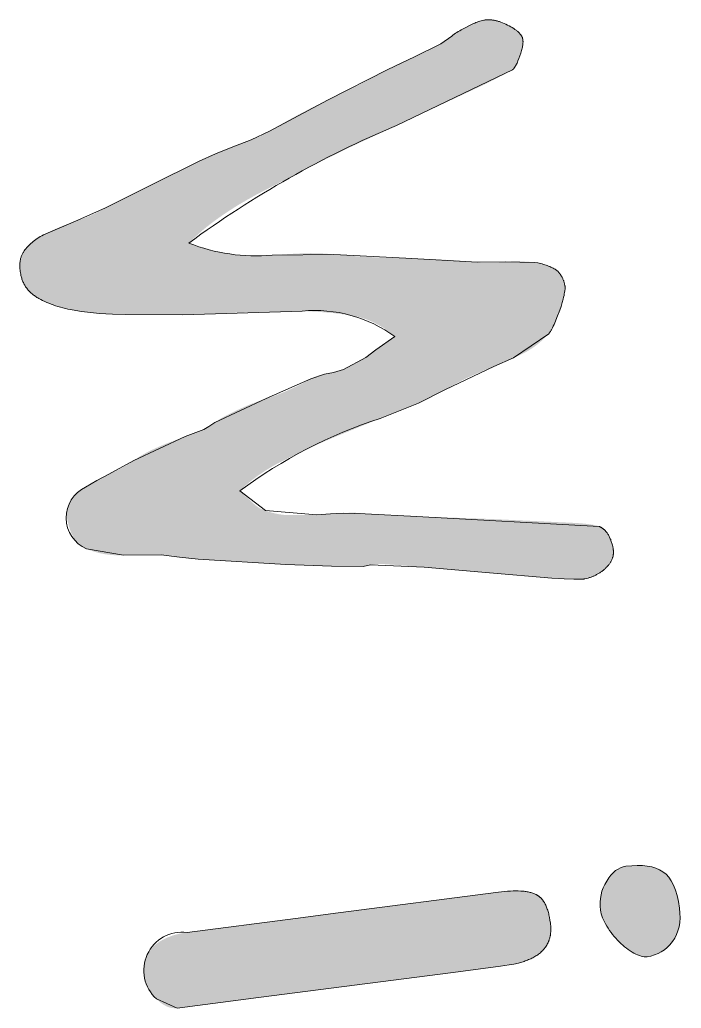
# Model space of a CAD drawing. Header units: millimetres. Extents: x 0 to 505, y 0 to 432.
# Drawn here: x 313.44 to 321.92, y 123.95 to 136.63 of the extents above; entities that cross this region are included whole.
import ezdxf

# ---------------------------------------------------------------- set-up
doc = ezdxf.new("R2010")
doc.units = ezdxf.units.MM
doc.header["$MEASUREMENT"] = 0
doc.layers.add('DEFAULT', color=4, linetype='Continuous')

msp = doc.modelspace()

# ---------------------------------------------------------------- hatches: boundary and pattern name
at = {"layer": 'DEFAULT', "extrusion": (0, 0, -1)}
for points in [[(-320.259, 129.468), (-319.882, 129.496), (-318.62, 129.607), (-318.28, 129.636), (-318.068, 129.651), (-318.062, 129.651), (-318.055, 129.651), (-318.048, 129.651), (-318.041, 129.651), (-318.034, 129.65), (-318.026, 129.65), (-318.01, 129.649), (-317.993, 129.647), (-317.975, 129.644), (-317.956, 129.641), (-317.936, 129.637), (-317.936, 129.637), (-317.842, 129.618), (-317.762, 129.617), (-317.667, 129.617), (-317.433, 129.623), (-316.849, 129.642), (-316.236, 129.685), (-315.724, 129.712), (-315.694, 129.713), (-315.664, 129.714), (-315.634, 129.716), (-315.604, 129.719), (-315.574, 129.723), (-315.545, 129.727), (-315.516, 129.732), (-315.487, 129.738), (-315.458, 129.745), (-315.429, 129.75), (-315.4, 129.754), (-315.37, 129.758), (-315.341, 129.761), (-315.311, 129.763), (-315.28, 129.764), (-315.019, 129.766), (-314.769, 129.761), (-314.736, 129.76), (-314.704, 129.76), (-314.672, 129.761), (-314.641, 129.763), (-314.61, 129.765), (-314.58, 129.769), (-314.549, 129.773), (-314.52, 129.777), (-314.49, 129.783), (-314.461, 129.789), (-314.432, 129.797), (-314.404, 129.805), (-314.376, 129.813), (-314.348, 129.823), (-314.321, 129.833), (-314.289, 129.846), (-314.283, 129.849), (-314.277, 129.851), (-314.272, 129.854), (-314.266, 129.857), (-314.261, 129.86), (-314.255, 129.863), (-314.25, 129.866), (-314.245, 129.869), (-314.24, 129.872), (-314.234, 129.876), (-314.229, 129.879), (-314.224, 129.883), (-314.219, 129.887), (-314.214, 129.891), (-314.21, 129.895), (-314.205, 129.899), (-314.2, 129.903), (-314.196, 129.907), (-314.191, 129.911), (-314.186, 129.916), (-314.182, 129.921), (-314.178, 129.925), (-314.173, 129.93), (-314.169, 129.935), (-314.165, 129.94), (-314.157, 129.95), (-314.149, 129.961), (-314.141, 129.973), (-314.133, 129.984), (-314.126, 129.996), (-314.119, 130.009), (-314.112, 130.022), (-314.106, 130.035), (-314.1, 130.049), (-314.094, 130.063), (-314.088, 130.078), (-314.082, 130.093), (-314.077, 130.109), (-314.072, 130.125), (-314.067, 130.141), (-314.063, 130.158), (-314.059, 130.175), (-314.055, 130.193), (-314.051, 130.211), (-314.048, 130.228), (-314.046, 130.237), (-314.045, 130.246), (-314.044, 130.254), (-314.044, 130.262), (-314.043, 130.271), (-314.043, 130.279), (-314.042, 130.287), (-314.042, 130.295), (-314.042, 130.303), (-314.042, 130.311), (-314.043, 130.318), (-314.043, 130.326), (-314.044, 130.334), (-314.045, 130.341), (-314.046, 130.349), (-314.047, 130.356), (-314.049, 130.363), (-314.05, 130.37), (-314.052, 130.377), (-314.054, 130.384), (-314.056, 130.391), (-314.059, 130.398), (-314.061, 130.405), (-314.064, 130.411), (-314.066, 130.418), (-314.069, 130.424), (-314.073, 130.431), (-314.076, 130.437), (-314.079, 130.443), (-314.083, 130.449), (-314.087, 130.455), (-314.091, 130.461), (-314.095, 130.467), (-314.099, 130.474), (-314.104, 130.48), (-314.108, 130.486), (-314.118, 130.497), (-314.129, 130.509), (-314.14, 130.521), (-314.151, 130.533), (-314.163, 130.545), (-314.176, 130.556), (-314.19, 130.568), (-314.204, 130.579), (-314.219, 130.591), (-314.234, 130.602), (-314.25, 130.613), (-314.267, 130.624), (-314.284, 130.636), (-314.427, 130.719), (-314.503, 130.763), (-314.581, 130.804), (-314.625, 130.823), (-314.668, 130.842), (-314.71, 130.862), (-314.751, 130.884), (-314.79, 130.906), (-314.828, 130.929), (-314.865, 130.952), (-314.9, 130.977), (-314.925, 130.994), (-314.949, 131.01), (-314.973, 131.026), (-314.998, 131.041), (-315.022, 131.055), (-315.047, 131.069), (-315.072, 131.083), (-315.097, 131.095), (-315.148, 131.12), (-315.203, 131.145), (-315.26, 131.17), (-315.321, 131.195), (-315.56, 131.285), (-315.798, 131.375), (-315.864, 131.412), (-315.873, 131.417), (-315.881, 131.422), (-315.89, 131.428), (-315.899, 131.434), (-315.919, 131.448), (-315.939, 131.463), (-315.95, 131.472), (-315.962, 131.48), (-315.974, 131.489), (-315.987, 131.498), (-316.016, 131.515), (-316.031, 131.524), (-316.047, 131.534), (-316.119, 131.571), (-316.189, 131.606), (-316.259, 131.639), (-316.329, 131.67), (-316.397, 131.699), (-316.465, 131.725), (-316.532, 131.749), (-316.599, 131.771), (-316.665, 131.793), (-316.734, 131.818), (-316.803, 131.845), (-316.874, 131.876), (-316.946, 131.909), (-317.02, 131.945), (-317.095, 131.983), (-317.171, 132.025), (-317.174, 132.027), (-317.177, 132.029), (-317.18, 132.031), (-317.183, 132.033), (-317.186, 132.035), (-317.19, 132.037), (-317.194, 132.039), (-317.198, 132.041), (-317.202, 132.042), (-317.206, 132.044), (-317.215, 132.048), (-317.225, 132.052), (-317.235, 132.056), (-317.246, 132.059), (-317.258, 132.063), (-317.27, 132.066), (-317.283, 132.07), (-317.312, 132.076), (-317.343, 132.083), (-317.46, 132.106), (-317.478, 132.11), (-317.495, 132.114), (-317.511, 132.118), (-317.527, 132.122), (-317.543, 132.127), (-317.558, 132.132), (-317.573, 132.138), (-317.587, 132.143), (-317.736, 132.222), (-317.874, 132.298), (-317.887, 132.31), (-317.901, 132.322), (-317.916, 132.334), (-317.931, 132.346), (-317.965, 132.371), (-318.001, 132.396), (-318.248, 132.567), (-318.216, 132.594), (-318.184, 132.619), (-318.152, 132.643), (-318.119, 132.666), (-318.086, 132.687), (-318.052, 132.707), (-318.018, 132.726), (-318.001, 132.735), (-317.984, 132.744), (-317.967, 132.752), (-317.949, 132.76), (-317.932, 132.767), (-317.914, 132.775), (-317.896, 132.782), (-317.878, 132.788), (-317.86, 132.795), (-317.842, 132.8), (-317.824, 132.806), (-317.806, 132.811), (-317.787, 132.816), (-317.769, 132.821), (-317.75, 132.825), (-317.732, 132.829), (-317.713, 132.833), (-317.694, 132.836), (-317.618, 132.848), (-317.541, 132.858), (-317.463, 132.868), (-317.384, 132.875), (-317.224, 132.887), (-317.06, 132.894), (-316.325, 132.876), (-315.531, 132.847), (-314.799, 132.849), (-314.626, 132.853), (-314.543, 132.858), (-314.462, 132.863), (-314.383, 132.87), (-314.306, 132.879), (-314.232, 132.889), (-314.16, 132.9), (-314.09, 132.913), (-314.057, 132.92), (-314.024, 132.927), (-313.991, 132.935), (-313.96, 132.944), (-313.929, 132.953), (-313.899, 132.963), (-313.869, 132.973), (-313.841, 132.983), (-313.813, 132.994), (-313.785, 133.005), (-313.759, 133.017), (-313.733, 133.03), (-313.708, 133.042), (-313.684, 133.056), (-313.672, 133.063), (-313.66, 133.07), (-313.649, 133.077), (-313.638, 133.084), (-313.627, 133.092), (-313.617, 133.1), (-313.607, 133.107), (-313.597, 133.116), (-313.587, 133.124), (-313.578, 133.132), (-313.569, 133.141), (-313.561, 133.15), (-313.552, 133.159), (-313.544, 133.168), (-313.537, 133.177), (-313.529, 133.187), (-313.522, 133.197), (-313.515, 133.207), (-313.509, 133.217), (-313.503, 133.227), (-313.497, 133.237), (-313.491, 133.248), (-313.486, 133.259), (-313.481, 133.27), (-313.476, 133.281), (-313.472, 133.292), (-313.468, 133.304), (-313.464, 133.315), (-313.46, 133.327), (-313.457, 133.339), (-313.454, 133.352), (-313.452, 133.364), (-313.447, 133.387), (-313.446, 133.399), (-313.444, 133.41), (-313.443, 133.421), (-313.442, 133.432), (-313.441, 133.443), (-313.44, 133.453), (-313.44, 133.464), (-313.44, 133.474), (-313.44, 133.484), (-313.44, 133.494), (-313.441, 133.504), (-313.442, 133.514), (-313.443, 133.524), (-313.444, 133.533), (-313.446, 133.543), (-313.447, 133.552), (-313.449, 133.561), (-313.451, 133.57), (-313.454, 133.579), (-313.457, 133.587), (-313.459, 133.596), (-313.463, 133.604), (-313.466, 133.612), (-313.469, 133.62), (-313.473, 133.628), (-313.477, 133.636), (-313.482, 133.644), (-313.486, 133.651), (-313.491, 133.658), (-313.496, 133.666), (-313.506, 133.68), (-313.517, 133.694), (-313.529, 133.708), (-313.542, 133.721), (-313.555, 133.735), (-313.568, 133.748), (-313.583, 133.761), (-313.598, 133.774), (-313.613, 133.787), (-313.63, 133.8), (-313.647, 133.812), (-313.664, 133.825), (-313.683, 133.837), (-313.702, 133.849), (-313.721, 133.861), (-313.742, 133.873), (-313.789, 133.897), (-313.838, 133.921), (-313.888, 133.943), (-313.938, 133.965), (-313.99, 133.987), (-314.044, 134.007), (-314.098, 134.027), (-314.153, 134.046), (-314.208, 134.065), (-314.26, 134.084), (-314.311, 134.104), (-314.359, 134.125), (-314.404, 134.146), (-314.448, 134.167), (-314.49, 134.189), (-314.529, 134.212), (-314.822, 134.364), (-315.128, 134.513), (-315.438, 134.663), (-315.74, 134.817), (-315.765, 134.831), (-315.79, 134.844), (-315.815, 134.857), (-315.841, 134.869), (-315.867, 134.881), (-315.893, 134.892), (-315.92, 134.903), (-315.947, 134.913), (-316.056, 134.955), (-316.168, 135), (-316.289, 135.047), (-316.406, 135.09), (-316.435, 135.1), (-316.463, 135.112), (-316.492, 135.125), (-316.521, 135.138), (-316.551, 135.153), (-316.58, 135.169), (-316.61, 135.185), (-316.64, 135.203), (-316.821, 135.309), (-317.006, 135.411), (-317.194, 135.508), (-317.385, 135.601), (-317.771, 135.788), (-318.156, 135.991), (-318.239, 136.037), (-318.323, 136.079), (-318.409, 136.119), (-318.496, 136.156), (-318.583, 136.193), (-318.668, 136.233), (-318.753, 136.276), (-318.836, 136.321), (-318.908, 136.372), (-318.975, 136.422), (-318.991, 136.434), (-319.007, 136.446), (-319.024, 136.457), (-319.041, 136.469), (-319.059, 136.48), (-319.078, 136.49), (-319.096, 136.501), (-319.254, 136.581), (-319.27, 136.588), (-319.285, 136.595), (-319.301, 136.601), (-319.318, 136.607), (-319.334, 136.612), (-319.351, 136.617), (-319.368, 136.621), (-319.386, 136.625), (-319.394, 136.627), (-319.402, 136.628), (-319.41, 136.629), (-319.419, 136.63), (-319.427, 136.63), (-319.436, 136.631), (-319.445, 136.631), (-319.453, 136.631), (-319.462, 136.631), (-319.471, 136.63), (-319.48, 136.629), (-319.489, 136.628), (-319.498, 136.627), (-319.508, 136.626), (-319.517, 136.624), (-319.527, 136.622), (-319.536, 136.62), (-319.546, 136.618), (-319.556, 136.616), (-319.566, 136.613), (-319.576, 136.61), (-319.586, 136.607), (-319.606, 136.6), (-319.627, 136.592), (-319.648, 136.583), (-319.669, 136.574), (-319.691, 136.563), (-319.712, 136.553), (-319.733, 136.542), (-319.751, 136.531), (-319.769, 136.519), (-319.777, 136.514), (-319.786, 136.508), (-319.793, 136.503), (-319.801, 136.497), (-319.808, 136.492), (-319.815, 136.486), (-319.821, 136.48), (-319.828, 136.475), (-319.834, 136.469), (-319.839, 136.463), (-319.844, 136.458), (-319.85, 136.452), (-319.854, 136.446), (-319.856, 136.443), (-319.859, 136.44), (-319.861, 136.438), (-319.863, 136.435), (-319.865, 136.432), (-319.866, 136.429), (-319.868, 136.426), (-319.87, 136.423), (-319.872, 136.42), (-319.873, 136.417), (-319.875, 136.414), (-319.876, 136.411), (-319.877, 136.409), (-319.879, 136.406), (-319.88, 136.403), (-319.881, 136.4), (-319.882, 136.397), (-319.883, 136.394), (-319.884, 136.391), (-319.884, 136.388), (-319.885, 136.385), (-319.886, 136.382), (-319.886, 136.378), (-319.887, 136.373), (-319.888, 136.368), (-319.888, 136.363), (-319.888, 136.358), (-319.889, 136.353), (-319.889, 136.348), (-319.889, 136.342), (-319.888, 136.337), (-319.888, 136.331), (-319.888, 136.325), (-319.887, 136.319), (-319.885, 136.306), (-319.883, 136.293), (-319.881, 136.28), (-319.878, 136.265), (-319.874, 136.25), (-319.87, 136.235), (-319.865, 136.219), (-319.86, 136.202), (-319.849, 136.167), (-319.836, 136.133), (-319.824, 136.102), (-319.818, 136.088), (-319.812, 136.075), (-319.806, 136.062), (-319.8, 136.051), (-319.794, 136.04), (-319.788, 136.03), (-319.786, 136.026), (-319.783, 136.022), (-319.78, 136.017), (-319.777, 136.014), (-319.774, 136.01), (-319.772, 136.006), (-319.769, 136.003), (-319.766, 136), (-319.765, 135.999), (-319.764, 135.997), (-319.762, 135.996), (-319.761, 135.995), (-319.76, 135.994), (-319.758, 135.992), (-319.757, 135.991), (-319.756, 135.99), (-319.669, 135.942), (-319.574, 135.892), (-319.357, 135.783), (-318.268, 135.275), (-317.659, 134.99), (-317.067, 134.697), (-316.494, 134.399), (-316.357, 134.323), (-316.227, 134.247), (-316.105, 134.169), (-316.047, 134.13), (-315.99, 134.09), (-315.936, 134.051), (-315.883, 134.011), (-315.832, 133.971), (-315.783, 133.93), (-315.736, 133.889), (-315.691, 133.848), (-315.647, 133.807), (-315.606, 133.766), (-315.699, 133.734), (-315.787, 133.707), (-315.872, 133.682), (-315.951, 133.662), (-316.027, 133.644), (-316.063, 133.637), (-316.098, 133.631), (-316.132, 133.625), (-316.165, 133.621), (-316.197, 133.617), (-316.228, 133.614), (-316.347, 133.607), (-316.404, 133.605), (-316.46, 133.604), (-316.516, 133.604), (-316.57, 133.605), (-316.623, 133.607), (-316.674, 133.611), (-316.876, 133.625), (-317.072, 133.635), (-317.121, 133.636), (-317.169, 133.637), (-317.218, 133.636), (-317.267, 133.635), (-317.317, 133.633), (-317.366, 133.63), (-317.416, 133.626), (-317.466, 133.621), (-317.696, 133.601), (-317.925, 133.587), (-318.155, 133.576), (-318.385, 133.571), (-318.615, 133.565), (-318.844, 133.555), (-319.074, 133.54), (-319.304, 133.521), (-319.345, 133.517), (-319.387, 133.515), (-319.43, 133.513), (-319.473, 133.513), (-319.518, 133.514), (-319.564, 133.516), (-319.61, 133.519), (-319.658, 133.524), (-319.705, 133.528), (-319.753, 133.531), (-319.801, 133.532), (-319.848, 133.532), (-319.895, 133.531), (-319.943, 133.528), (-319.99, 133.524), (-320.037, 133.519), (-320.077, 133.512), (-320.096, 133.507), (-320.115, 133.503), (-320.133, 133.498), (-320.151, 133.493), (-320.168, 133.488), (-320.184, 133.483), (-320.2, 133.477), (-320.216, 133.471), (-320.231, 133.465), (-320.246, 133.459), (-320.26, 133.452), (-320.273, 133.445), (-320.286, 133.438), (-320.299, 133.43), (-320.305, 133.427), (-320.31, 133.423), (-320.316, 133.418), (-320.322, 133.414), (-320.327, 133.409), (-320.333, 133.405), (-320.338, 133.4), (-320.343, 133.395), (-320.348, 133.389), (-320.353, 133.384), (-320.358, 133.378), (-320.362, 133.372), (-320.367, 133.366), (-320.371, 133.36), (-320.375, 133.354), (-320.379, 133.347), (-320.383, 133.341), (-320.387, 133.334), (-320.39, 133.327), (-320.394, 133.319), (-320.397, 133.312), (-320.401, 133.304), (-320.404, 133.296), (-320.407, 133.288), (-320.41, 133.28), (-320.412, 133.272), (-320.415, 133.263), (-320.417, 133.255), (-320.42, 133.246), (-320.422, 133.237), (-320.424, 133.227), (-320.426, 133.218), (-320.426, 133.216), (-320.427, 133.213), (-320.427, 133.211), (-320.427, 133.208), (-320.428, 133.205), (-320.428, 133.203), (-320.428, 133.2), (-320.428, 133.197), (-320.428, 133.19), (-320.428, 133.184), (-320.427, 133.177), (-320.427, 133.169), (-320.426, 133.161), (-320.425, 133.153), (-320.422, 133.134), (-320.418, 133.115), (-320.414, 133.093), (-320.409, 133.071), (-320.404, 133.048), (-320.391, 133.002), (-320.376, 132.954), (-320.36, 132.905), (-320.324, 132.81), (-320.305, 132.764), (-320.286, 132.72), (-320.277, 132.699), (-320.268, 132.68), (-320.259, 132.663), (-320.255, 132.655), (-320.25, 132.648), (-320.246, 132.64), (-320.242, 132.634), (-320.238, 132.627), (-320.234, 132.622), (-320.23, 132.616), (-320.228, 132.614), (-320.226, 132.611), (-320.224, 132.609), (-320.222, 132.607), (-320.22, 132.605), (-320.191, 132.574), (-320.163, 132.546), (-320.135, 132.52), (-320.108, 132.496), (-320.081, 132.473), (-320.054, 132.451), (-320.026, 132.431), (-320.013, 132.422), (-319.999, 132.413), (-319.972, 132.396), (-319.944, 132.379), (-319.916, 132.363), (-319.887, 132.348), (-319.858, 132.334), (-319.828, 132.32), (-319.797, 132.307), (-319.767, 132.294), (-319.705, 132.264), (-319.642, 132.236), (-319.578, 132.209), (-319.514, 132.183), (-319.38, 132.129), (-319.238, 132.067), (-319.149, 132.025), (-319.063, 131.981), (-318.978, 131.936), (-318.895, 131.889), (-318.811, 131.843), (-318.726, 131.798), (-318.64, 131.754), (-318.551, 131.712), (-318.059, 131.517), (-317.421, 131.256), (-317.258, 131.186), (-317.098, 131.113), (-316.94, 131.037), (-316.784, 130.959), (-316.708, 130.919), (-316.671, 130.898), (-316.634, 130.876), (-316.599, 130.855), (-316.564, 130.832), (-316.531, 130.81), (-316.497, 130.787), (-316.465, 130.763), (-316.433, 130.739), (-316.402, 130.715), (-316.372, 130.69), (-316.343, 130.665), (-316.314, 130.639), (-316.286, 130.613), (-316.259, 130.587), (-316.445, 130.416), (-316.454, 130.409), (-316.462, 130.402), (-316.471, 130.395), (-316.48, 130.389), (-316.488, 130.382), (-316.497, 130.377), (-316.506, 130.371), (-316.515, 130.366), (-316.524, 130.361), (-316.533, 130.356), (-316.543, 130.352), (-316.552, 130.348), (-316.561, 130.344), (-316.571, 130.341), (-316.58, 130.338), (-316.59, 130.335), (-316.608, 130.328), (-316.627, 130.322), (-316.645, 130.316), (-316.664, 130.31), (-316.683, 130.305), (-316.703, 130.3), (-316.722, 130.296), (-316.742, 130.292), (-316.762, 130.288), (-316.782, 130.285), (-316.802, 130.282), (-316.823, 130.28), (-316.843, 130.278), (-316.864, 130.277), (-316.885, 130.276), (-316.907, 130.276), (-317.077, 130.276), (-317.247, 130.282), (-317.422, 130.292), (-317.585, 130.3), (-317.621, 130.303), (-317.657, 130.306), (-317.692, 130.307), (-317.727, 130.307), (-317.763, 130.305), (-317.798, 130.303), (-317.832, 130.299), (-317.867, 130.295), (-317.983, 130.284), (-318.132, 130.275), (-318.527, 130.26), (-319.492, 130.226), (-320.58, 130.175), (-320.653, 130.169), (-320.716, 130.163), (-320.744, 130.159), (-320.769, 130.155), (-320.791, 130.152), (-320.811, 130.148), (-320.82, 130.146), (-320.829, 130.144), (-320.837, 130.142), (-320.844, 130.14), (-320.85, 130.138), (-320.853, 130.137), (-320.856, 130.135), (-320.859, 130.134), (-320.861, 130.133), (-320.864, 130.132), (-320.866, 130.131), (-320.87, 130.129), (-320.874, 130.127), (-320.878, 130.125), (-320.882, 130.123), (-320.886, 130.121), (-320.89, 130.119), (-320.894, 130.116), (-320.898, 130.114), (-320.902, 130.111), (-320.905, 130.109), (-320.909, 130.106), (-320.913, 130.103), (-320.916, 130.1), (-320.92, 130.097), (-320.924, 130.094), (-320.927, 130.091), (-320.931, 130.088), (-320.934, 130.085), (-320.937, 130.082), (-320.941, 130.078), (-320.944, 130.075), (-320.947, 130.071), (-320.95, 130.068), (-320.954, 130.064), (-320.96, 130.056), (-320.966, 130.048), (-320.972, 130.04), (-320.977, 130.031), (-320.983, 130.022), (-320.988, 130.013), (-320.993, 130.003), (-320.998, 129.993), (-321.003, 129.983), (-321.007, 129.972), (-321.012, 129.962), (-321.016, 129.95), (-321.02, 129.939), (-321.024, 129.927), (-321.028, 129.915), (-321.031, 129.902), (-321.035, 129.889), (-321.038, 129.876), (-321.044, 129.849), (-321.045, 129.841), (-321.046, 129.833), (-321.047, 129.825), (-321.048, 129.817), (-321.048, 129.809), (-321.048, 129.801), (-321.048, 129.793), (-321.048, 129.785), (-321.047, 129.777), (-321.046, 129.77), (-321.045, 129.762), (-321.044, 129.754), (-321.042, 129.747), (-321.04, 129.739), (-321.037, 129.731), (-321.035, 129.724), (-321.032, 129.716), (-321.029, 129.708), (-321.026, 129.701), (-321.022, 129.693), (-321.018, 129.686), (-321.014, 129.679), (-321.009, 129.671), (-321.005, 129.664), (-321, 129.657), (-320.995, 129.649), (-320.989, 129.642), (-320.983, 129.635), (-320.977, 129.628), (-320.971, 129.62), (-320.964, 129.613), (-320.958, 129.606), (-320.951, 129.599), (-320.943, 129.592), (-320.936, 129.585), (-320.929, 129.579), (-320.921, 129.572), (-320.914, 129.566), (-320.906, 129.56), (-320.898, 129.554), (-320.89, 129.548), (-320.882, 129.543), (-320.874, 129.537), (-320.866, 129.532), (-320.858, 129.527), (-320.849, 129.522), (-320.841, 129.517), (-320.832, 129.513), (-320.824, 129.508), (-320.815, 129.504), (-320.806, 129.499), (-320.797, 129.495), (-320.788, 129.492), (-320.779, 129.488), (-320.77, 129.484), (-320.76, 129.481), (-320.751, 129.478), (-320.741, 129.475), (-320.731, 129.472), (-320.722, 129.469), (-320.702, 129.464), (-320.681, 129.46), (-320.677, 129.459), (-320.671, 129.458), (-320.666, 129.457), (-320.659, 129.457), (-320.645, 129.456), (-320.628, 129.455), (-320.589, 129.454), (-320.54, 129.455), (-320.417, 129.459)], [(-321.31, 124.657), (-321.298, 124.664), (-321.286, 124.671), (-321.274, 124.678), (-321.262, 124.686), (-321.25, 124.694), (-321.238, 124.702), (-321.226, 124.711), (-321.214, 124.72), (-321.191, 124.739), (-321.168, 124.758), (-321.145, 124.779), (-321.122, 124.801), (-321.1, 124.824), (-321.078, 124.848), (-321.058, 124.873), (-321.037, 124.898), (-321.018, 124.923), (-320.999, 124.95), (-320.981, 124.977), (-320.963, 125.004), (-320.955, 125.018), (-320.947, 125.032), (-320.939, 125.046), (-320.932, 125.059), (-320.926, 125.073), (-320.92, 125.086), (-320.914, 125.099), (-320.909, 125.112), (-320.904, 125.125), (-320.899, 125.138), (-320.895, 125.15), (-320.892, 125.163), (-320.889, 125.175), (-320.886, 125.187), (-320.884, 125.199), (-320.882, 125.211), (-320.881, 125.224), (-320.879, 125.236), (-320.878, 125.249), (-320.878, 125.261), (-320.877, 125.273), (-320.877, 125.286), (-320.877, 125.298), (-320.877, 125.31), (-320.878, 125.322), (-320.879, 125.334), (-320.88, 125.346), (-320.881, 125.358), (-320.882, 125.37), (-320.884, 125.382), (-320.886, 125.393), (-320.889, 125.405), (-320.891, 125.417), (-320.894, 125.428), (-320.897, 125.44), (-320.901, 125.451), (-320.904, 125.463), (-320.908, 125.474), (-320.912, 125.485), (-320.917, 125.496), (-320.921, 125.507), (-320.926, 125.518), (-320.931, 125.529), (-320.937, 125.54), (-320.942, 125.551), (-320.948, 125.562), (-320.954, 125.573), (-320.961, 125.583), (-320.974, 125.604), (-320.981, 125.614), (-320.987, 125.624), (-320.994, 125.633), (-321.001, 125.642), (-321.008, 125.651), (-321.015, 125.659), (-321.023, 125.667), (-321.03, 125.675), (-321.037, 125.683), (-321.045, 125.69), (-321.052, 125.697), (-321.06, 125.704), (-321.067, 125.71), (-321.075, 125.716), (-321.083, 125.722), (-321.09, 125.727), (-321.098, 125.732), (-321.106, 125.737), (-321.114, 125.742), (-321.123, 125.746), (-321.131, 125.75), (-321.139, 125.754), (-321.147, 125.757), (-321.156, 125.76), (-321.164, 125.763), (-321.173, 125.765), (-321.181, 125.768), (-321.19, 125.77), (-321.199, 125.771), (-321.208, 125.772), (-321.246, 125.777), (-321.283, 125.78), (-321.319, 125.782), (-321.353, 125.783), (-321.37, 125.783), (-321.387, 125.783), (-321.403, 125.782), (-321.419, 125.781), (-321.435, 125.78), (-321.451, 125.778), (-321.466, 125.777), (-321.481, 125.775), (-321.495, 125.772), (-321.51, 125.77), (-321.524, 125.767), (-321.538, 125.763), (-321.551, 125.76), (-321.565, 125.756), (-321.578, 125.752), (-321.59, 125.747), (-321.603, 125.743), (-321.615, 125.738), (-321.627, 125.732), (-321.638, 125.727), (-321.65, 125.721), (-321.661, 125.714), (-321.672, 125.708), (-321.682, 125.701), (-321.687, 125.698), (-321.692, 125.694), (-321.697, 125.69), (-321.702, 125.686), (-321.707, 125.682), (-321.712, 125.678), (-321.717, 125.674), (-321.722, 125.669), (-321.726, 125.665), (-321.731, 125.66), (-321.735, 125.656), (-321.74, 125.651), (-321.744, 125.646), (-321.749, 125.641), (-321.753, 125.635), (-321.757, 125.63), (-321.766, 125.619), (-321.774, 125.608), (-321.782, 125.596), (-321.789, 125.583), (-321.797, 125.57), (-321.804, 125.557), (-321.811, 125.543), (-321.818, 125.528), (-321.824, 125.514), (-321.83, 125.498), (-321.836, 125.482), (-321.842, 125.466), (-321.848, 125.449), (-321.853, 125.432), (-321.858, 125.414), (-321.863, 125.396), (-321.872, 125.358), (-321.88, 125.319), (-321.887, 125.277), (-321.894, 125.233), (-321.896, 125.217), (-321.897, 125.201), (-321.899, 125.185), (-321.9, 125.17), (-321.9, 125.154), (-321.901, 125.139), (-321.901, 125.124), (-321.901, 125.109), (-321.9, 125.094), (-321.899, 125.079), (-321.898, 125.065), (-321.897, 125.051), (-321.895, 125.037), (-321.893, 125.023), (-321.891, 125.009), (-321.888, 124.996), (-321.885, 124.982), (-321.882, 124.969), (-321.878, 124.956), (-321.874, 124.944), (-321.87, 124.931), (-321.866, 124.919), (-321.861, 124.907), (-321.856, 124.895), (-321.85, 124.883), (-321.845, 124.871), (-321.839, 124.86), (-321.832, 124.848), (-321.826, 124.837), (-321.819, 124.826), (-321.811, 124.816), (-321.804, 124.805), (-321.796, 124.795), (-321.788, 124.785), (-321.78, 124.775), (-321.772, 124.766), (-321.764, 124.756), (-321.755, 124.747), (-321.746, 124.739), (-321.737, 124.73), (-321.728, 124.722), (-321.719, 124.715), (-321.71, 124.707), (-321.7, 124.7), (-321.691, 124.693), (-321.681, 124.686), (-321.671, 124.68), (-321.661, 124.673), (-321.651, 124.668), (-321.64, 124.662), (-321.63, 124.657), (-321.619, 124.652), (-321.608, 124.647), (-321.597, 124.642), (-321.586, 124.638), (-321.575, 124.634), (-321.563, 124.63), (-321.552, 124.627), (-321.54, 124.624), (-321.528, 124.621), (-321.516, 124.618), (-321.504, 124.616), (-321.491, 124.614), (-321.479, 124.612), (-321.474, 124.612), (-321.47, 124.611), (-321.465, 124.611), (-321.461, 124.611), (-321.456, 124.611), (-321.451, 124.611), (-321.447, 124.611), (-321.442, 124.611), (-321.437, 124.612), (-321.432, 124.613), (-321.427, 124.613), (-321.422, 124.614), (-321.417, 124.615), (-321.412, 124.616), (-321.406, 124.617), (-321.401, 124.619), (-321.396, 124.62), (-321.39, 124.622), (-321.385, 124.623), (-321.38, 124.625), (-321.369, 124.629), (-321.357, 124.634), (-321.346, 124.639), (-321.334, 124.644), (-321.322, 124.65)], [(-315.192, 124.07), (-315.176, 124.087), (-315.168, 124.095), (-315.16, 124.104), (-315.153, 124.112), (-315.146, 124.121), (-315.139, 124.13), (-315.133, 124.139), (-315.126, 124.148), (-315.12, 124.157), (-315.114, 124.166), (-315.108, 124.175), (-315.103, 124.184), (-315.097, 124.193), (-315.092, 124.202), (-315.087, 124.212), (-315.083, 124.221), (-315.078, 124.231), (-315.074, 124.24), (-315.07, 124.25), (-315.066, 124.259), (-315.063, 124.269), (-315.059, 124.279), (-315.056, 124.289), (-315.053, 124.299), (-315.05, 124.309), (-315.048, 124.319), (-315.045, 124.329), (-315.043, 124.339), (-315.041, 124.349), (-315.04, 124.36), (-315.038, 124.37), (-315.036, 124.385), (-315.035, 124.401), (-315.034, 124.416), (-315.033, 124.431), (-315.033, 124.445), (-315.033, 124.459), (-315.033, 124.474), (-315.034, 124.488), (-315.035, 124.501), (-315.037, 124.515), (-315.039, 124.528), (-315.041, 124.541), (-315.043, 124.554), (-315.046, 124.566), (-315.05, 124.579), (-315.054, 124.591), (-315.058, 124.603), (-315.062, 124.614), (-315.067, 124.626), (-315.072, 124.637), (-315.075, 124.643), (-315.078, 124.648), (-315.081, 124.654), (-315.084, 124.659), (-315.087, 124.664), (-315.09, 124.669), (-315.093, 124.675), (-315.097, 124.68), (-315.1, 124.685), (-315.104, 124.69), (-315.111, 124.7), (-315.119, 124.709), (-315.127, 124.719), (-315.136, 124.728), (-315.145, 124.737), (-315.154, 124.746), (-315.164, 124.754), (-315.173, 124.763), (-315.184, 124.771), (-315.194, 124.779), (-315.205, 124.787), (-315.215, 124.794), (-315.226, 124.802), (-315.237, 124.809), (-315.249, 124.816), (-315.26, 124.822), (-315.272, 124.829), (-315.284, 124.835), (-315.296, 124.842), (-315.309, 124.848), (-315.321, 124.853), (-315.334, 124.859), (-315.347, 124.864), (-315.36, 124.869), (-315.374, 124.874), (-315.387, 124.879), (-315.401, 124.884), (-315.429, 124.892), (-315.458, 124.9), (-315.488, 124.907), (-315.519, 124.913), (-315.55, 124.919), (-315.583, 124.923), (-315.583, 124.923), (-316.972, 125.103), (-316.972, 125.103), (-317.518, 125.174), (-317.518, 125.174), (-319.573, 125.44), (-319.613, 125.445), (-319.653, 125.449), (-319.691, 125.452), (-319.727, 125.454), (-319.762, 125.456), (-319.796, 125.456), (-319.828, 125.456), (-319.859, 125.454), (-319.888, 125.452), (-319.902, 125.451), (-319.916, 125.449), (-319.93, 125.447), (-319.943, 125.445), (-319.955, 125.443), (-319.968, 125.44), (-319.98, 125.437), (-319.991, 125.434), (-320.002, 125.431), (-320.013, 125.428), (-320.024, 125.424), (-320.034, 125.42), (-320.044, 125.416), (-320.053, 125.412), (-320.058, 125.409), (-320.062, 125.407), (-320.067, 125.404), (-320.071, 125.402), (-320.076, 125.399), (-320.08, 125.396), (-320.084, 125.393), (-320.089, 125.39), (-320.093, 125.387), (-320.097, 125.384), (-320.101, 125.38), (-320.105, 125.377), (-320.109, 125.373), (-320.113, 125.37), (-320.117, 125.366), (-320.12, 125.362), (-320.124, 125.358), (-320.128, 125.354), (-320.131, 125.349), (-320.135, 125.345), (-320.139, 125.34), (-320.142, 125.336), (-320.145, 125.331), (-320.149, 125.326), (-320.152, 125.321), (-320.155, 125.316), (-320.162, 125.306), (-320.168, 125.295), (-320.174, 125.284), (-320.18, 125.272), (-320.185, 125.26), (-320.19, 125.247), (-320.195, 125.234), (-320.2, 125.221), (-320.205, 125.207), (-320.209, 125.193), (-320.214, 125.178), (-320.218, 125.162), (-320.221, 125.147), (-320.225, 125.131), (-320.228, 125.114), (-320.234, 125.08), (-320.24, 125.043), (-320.242, 125.024), (-320.244, 125.006), (-320.245, 124.987), (-320.245, 124.969), (-320.245, 124.952), (-320.244, 124.935), (-320.244, 124.926), (-320.243, 124.918), (-320.242, 124.91), (-320.241, 124.902), (-320.24, 124.894), (-320.239, 124.886), (-320.238, 124.878), (-320.236, 124.87), (-320.234, 124.863), (-320.233, 124.855), (-320.231, 124.848), (-320.229, 124.84), (-320.226, 124.833), (-320.224, 124.826), (-320.221, 124.819), (-320.219, 124.812), (-320.216, 124.805), (-320.213, 124.799), (-320.21, 124.792), (-320.207, 124.786), (-320.2, 124.773), (-320.193, 124.76), (-320.185, 124.748), (-320.177, 124.736), (-320.173, 124.731), (-320.169, 124.725), (-320.165, 124.719), (-320.16, 124.714), (-320.156, 124.708), (-320.151, 124.703), (-320.147, 124.698), (-320.142, 124.693), (-320.137, 124.688), (-320.132, 124.683), (-320.122, 124.673), (-320.111, 124.663), (-320.1, 124.654), (-320.089, 124.645), (-320.077, 124.637), (-320.065, 124.628), (-320.053, 124.621), (-320.04, 124.613), (-320.027, 124.606), (-320.014, 124.599), (-320.001, 124.592), (-319.988, 124.586), (-319.974, 124.579), (-319.961, 124.574), (-319.947, 124.568), (-319.933, 124.562), (-319.918, 124.557), (-319.904, 124.552), (-319.889, 124.548), (-319.875, 124.543), (-319.86, 124.539), (-319.844, 124.535), (-319.829, 124.531), (-319.769, 124.518), (-319.71, 124.507), (-319.654, 124.497), (-319.599, 124.49), (-319.599, 124.49), (-318.994, 124.411), (-318.993, 124.411), (-316.5, 124.088), (-316.5, 124.088), (-316.274, 124.059), (-316.274, 124.059), (-315.455, 123.953), (-315.451, 123.952), (-315.446, 123.952), (-315.442, 123.952), (-315.438, 123.951), (-315.434, 123.951), (-315.43, 123.951), (-315.426, 123.951), (-315.422, 123.951), (-315.418, 123.951), (-315.414, 123.951), (-315.41, 123.952), (-315.406, 123.952), (-315.401, 123.952), (-315.397, 123.953), (-315.393, 123.953), (-315.389, 123.954), (-315.381, 123.955), (-315.373, 123.957), (-315.365, 123.959), (-315.356, 123.961), (-315.348, 123.964), (-315.34, 123.967), (-315.332, 123.97), (-315.324, 123.974), (-315.315, 123.977), (-315.307, 123.982), (-315.299, 123.986), (-315.291, 123.991), (-315.282, 123.996), (-315.274, 124.001), (-315.266, 124.006), (-315.258, 124.012), (-315.249, 124.018), (-315.241, 124.025), (-315.233, 124.032), (-315.225, 124.039), (-315.217, 124.046), (-315.208, 124.054), (-315.2, 124.062)]]:
    msp.add_hatch(color=7, dxfattribs=at).paths.add_polyline_path(points, flags=0)

# ---------------------------------------------------------------- linework, layer by layer
at = {"layer": 'DEFAULT', "color": 7, "lineweight": 0}
for points in [[(320.259, 129.468), (319.458, 129.535), (318.62, 129.607), (317.936, 129.637), (317.842, 129.618), (317.433, 129.623), (316.849, 129.642), (315.724, 129.712), (315.487, 129.738), (315.25, 129.765), (314.769, 129.761), (314.294, 129.844, -0.645962), (314.284, 130.636), (314.427, 130.719), (314.581, 130.804), (314.9, 130.977), (315.56, 131.285), (315.798, 131.375), (315.864, 131.412), (315.939, 131.463), (316.599, 131.771), (317.171, 132.025), (317.343, 132.083), (317.46, 132.106), (317.587, 132.143), (317.874, 132.298), (318.001, 132.396), (318.248, 132.567, 0.182647), (317.06, 132.894), (315.531, 132.847), (314.799, 132.849), (314.626, 132.853), (314.543, 132.858), (314.462, 132.863), (314.383, 132.87), (314.306, 132.879), (314.232, 132.889), (314.16, 132.9), (314.09, 132.913), (314.057, 132.92), (314.024, 132.927), (313.991, 132.935), (313.96, 132.944), (313.929, 132.953), (313.899, 132.963), (313.869, 132.973), (313.841, 132.983), (313.813, 132.994), (313.785, 133.005), (313.759, 133.017), (313.733, 133.03), (313.708, 133.042), (313.684, 133.056), (313.672, 133.063), (313.66, 133.07), (313.649, 133.077), (313.638, 133.084), (313.627, 133.092), (313.617, 133.1), (313.607, 133.107), (313.597, 133.116), (313.587, 133.124), (313.578, 133.132), (313.569, 133.141), (313.561, 133.15), (313.552, 133.159), (313.544, 133.168), (313.537, 133.177), (313.529, 133.187), (313.522, 133.197), (313.515, 133.207), (313.509, 133.217), (313.503, 133.227), (313.497, 133.237), (313.491, 133.248), (313.486, 133.259), (313.481, 133.27), (313.476, 133.281), (313.472, 133.292), (313.468, 133.304), (313.464, 133.315), (313.46, 133.327), (313.457, 133.339), (313.454, 133.352), (313.452, 133.364), (313.447, 133.387), (313.446, 133.399), (313.444, 133.41), (313.443, 133.421), (313.442, 133.432), (313.441, 133.443), (313.44, 133.453), (313.44, 133.464), (313.44, 133.474), (313.44, 133.484), (313.44, 133.494), (313.441, 133.504), (313.442, 133.514), (313.443, 133.524), (313.444, 133.533), (313.446, 133.543), (313.447, 133.552), (313.449, 133.561), (313.451, 133.57), (313.454, 133.579), (313.457, 133.587), (313.459, 133.596), (313.463, 133.604), (313.466, 133.612), (313.469, 133.62), (313.473, 133.628), (313.477, 133.636), (313.482, 133.644), (313.486, 133.651), (313.491, 133.658), (313.496, 133.666), (313.506, 133.68), (313.517, 133.694), (313.529, 133.708), (313.542, 133.721), (313.555, 133.735), (313.568, 133.748), (313.583, 133.761), (313.598, 133.774), (313.613, 133.787), (313.63, 133.8), (313.647, 133.812), (313.664, 133.825), (313.683, 133.837), (313.702, 133.849), (313.721, 133.861), (313.742, 133.873), (314.153, 134.046), (314.529, 134.212), (315.128, 134.513), (315.74, 134.817), (315.947, 134.913), (316.168, 135), (316.406, 135.09), (316.64, 135.203), (317.385, 135.601), (318.156, 135.991), (318.496, 136.156), (318.836, 136.321), (318.975, 136.422), (318.991, 136.434), (319.007, 136.446), (319.024, 136.457), (319.041, 136.469), (319.059, 136.48), (319.078, 136.49), (319.096, 136.501), (319.254, 136.581), (319.27, 136.588), (319.285, 136.595), (319.301, 136.601), (319.318, 136.607), (319.334, 136.612), (319.351, 136.617), (319.368, 136.621), (319.386, 136.625), (319.394, 136.627), (319.402, 136.628), (319.41, 136.629), (319.419, 136.63), (319.427, 136.63), (319.436, 136.631), (319.445, 136.631), (319.453, 136.631), (319.462, 136.631), (319.471, 136.63), (319.48, 136.629), (319.489, 136.628), (319.498, 136.627), (319.508, 136.626), (319.517, 136.624), (319.527, 136.622), (319.536, 136.62), (319.546, 136.618), (319.556, 136.616), (319.566, 136.613), (319.576, 136.61), (319.586, 136.607), (319.606, 136.6), (319.627, 136.592), (319.648, 136.583), (319.669, 136.574), (319.691, 136.563), (319.712, 136.553), (319.733, 136.542), (319.751, 136.531), (319.769, 136.519), (319.777, 136.514), (319.786, 136.508), (319.793, 136.503), (319.801, 136.497), (319.808, 136.492), (319.815, 136.486), (319.821, 136.48), (319.828, 136.475), (319.834, 136.469), (319.839, 136.463), (319.844, 136.458), (319.85, 136.452), (319.854, 136.446), (319.856, 136.443), (319.859, 136.44), (319.861, 136.438), (319.863, 136.435), (319.865, 136.432), (319.866, 136.429), (319.868, 136.426), (319.87, 136.423), (319.872, 136.42), (319.873, 136.417), (319.875, 136.414), (319.876, 136.411), (319.877, 136.409), (319.879, 136.406), (319.88, 136.403), (319.881, 136.4), (319.882, 136.397), (319.883, 136.394), (319.884, 136.391), (319.884, 136.388), (319.885, 136.385), (319.886, 136.382), (319.886, 136.378), (319.887, 136.373), (319.888, 136.368), (319.888, 136.363), (319.888, 136.358), (319.889, 136.353), (319.889, 136.348), (319.889, 136.342), (319.888, 136.337), (319.888, 136.331), (319.888, 136.325), (319.887, 136.319), (319.885, 136.306), (319.883, 136.293), (319.881, 136.28), (319.878, 136.265), (319.874, 136.25), (319.87, 136.235), (319.865, 136.219), (319.86, 136.202), (319.849, 136.167), (319.836, 136.133), (319.824, 136.102), (319.818, 136.088), (319.812, 136.075), (319.806, 136.062), (319.8, 136.051), (319.794, 136.04), (319.788, 136.03), (319.786, 136.026), (319.783, 136.022), (319.78, 136.017), (319.777, 136.014), (319.774, 136.01), (319.772, 136.006), (319.769, 136.003), (319.766, 136), (319.765, 135.999), (319.764, 135.997), (319.762, 135.996), (319.761, 135.995), (319.76, 135.994), (319.758, 135.992), (319.757, 135.991), (319.756, 135.99), (318.268, 135.275, 0.059734), (315.606, 133.766, 0.116651), (316.674, 133.611), (317.466, 133.621), (318.385, 133.571), (319.304, 133.521), (319.658, 133.524), (320.037, 133.519), (320.077, 133.512), (320.096, 133.507), (320.115, 133.503), (320.133, 133.498), (320.151, 133.493), (320.168, 133.488), (320.184, 133.483), (320.2, 133.477), (320.216, 133.471), (320.231, 133.465), (320.246, 133.459), (320.26, 133.452), (320.273, 133.445), (320.286, 133.438), (320.299, 133.43), (320.305, 133.427), (320.31, 133.423), (320.316, 133.418), (320.322, 133.414), (320.327, 133.409), (320.333, 133.405), (320.338, 133.4), (320.343, 133.395), (320.348, 133.389), (320.353, 133.384), (320.358, 133.378), (320.362, 133.372), (320.367, 133.366), (320.371, 133.36), (320.375, 133.354), (320.379, 133.347), (320.383, 133.341), (320.387, 133.334), (320.39, 133.327), (320.394, 133.319), (320.397, 133.312), (320.401, 133.304), (320.404, 133.296), (320.407, 133.288), (320.41, 133.28), (320.412, 133.272), (320.415, 133.263), (320.417, 133.255), (320.42, 133.246), (320.422, 133.237), (320.424, 133.227), (320.426, 133.218), (320.426, 133.216), (320.427, 133.213), (320.427, 133.211), (320.427, 133.208), (320.428, 133.205), (320.428, 133.203), (320.428, 133.2), (320.428, 133.197), (320.428, 133.19), (320.428, 133.184), (320.427, 133.177), (320.427, 133.169), (320.426, 133.161), (320.425, 133.153), (320.422, 133.134), (320.418, 133.115), (320.414, 133.093), (320.409, 133.071), (320.404, 133.048), (320.391, 133.002), (320.376, 132.954), (320.36, 132.905), (320.324, 132.81), (320.305, 132.764), (320.286, 132.72), (320.277, 132.699), (320.268, 132.68), (320.259, 132.663), (320.255, 132.655), (320.25, 132.648), (320.246, 132.64), (320.242, 132.634), (320.238, 132.627), (320.234, 132.622), (320.23, 132.616), (320.228, 132.614), (320.226, 132.611), (320.224, 132.609), (320.222, 132.607), (320.22, 132.605), (320.218, 132.603), (319.767, 132.294), (319.514, 132.183), (318.895, 131.889), (318.551, 131.712), (318.059, 131.517, 0.081447), (316.259, 130.587), (316.59, 130.335), (317.247, 130.282), (317.422, 130.292), (317.585, 130.3), (317.867, 130.295), (318.527, 130.26), (320.866, 130.131), (320.87, 130.129), (320.874, 130.127), (320.878, 130.125), (320.882, 130.123), (320.886, 130.121), (320.89, 130.119), (320.894, 130.116), (320.898, 130.114), (320.902, 130.111), (320.905, 130.109), (320.909, 130.106), (320.913, 130.103), (320.916, 130.1), (320.92, 130.097), (320.924, 130.094), (320.927, 130.091), (320.931, 130.088), (320.934, 130.085), (320.937, 130.082), (320.941, 130.078), (320.944, 130.075), (320.947, 130.071), (320.95, 130.068), (320.954, 130.064), (320.96, 130.056), (320.966, 130.048), (320.972, 130.04), (320.977, 130.031), (320.983, 130.022), (320.988, 130.013), (320.993, 130.003), (320.998, 129.993), (321.003, 129.983), (321.007, 129.972), (321.012, 129.962), (321.016, 129.95), (321.02, 129.939), (321.024, 129.927), (321.028, 129.915), (321.031, 129.902), (321.035, 129.889), (321.038, 129.876), (321.044, 129.849), (321.045, 129.841), (321.046, 129.833), (321.047, 129.825), (321.048, 129.817), (321.048, 129.809), (321.048, 129.801), (321.048, 129.793), (321.048, 129.785), (321.047, 129.777), (321.046, 129.77), (321.045, 129.762), (321.044, 129.754), (321.042, 129.747), (321.04, 129.739), (321.037, 129.731), (321.035, 129.724), (321.032, 129.716), (321.029, 129.708), (321.026, 129.701), (321.022, 129.693), (321.018, 129.686), (321.014, 129.679), (321.009, 129.671), (321.005, 129.664), (321, 129.657), (320.995, 129.649), (320.989, 129.642), (320.983, 129.635), (320.977, 129.628), (320.971, 129.62), (320.964, 129.613), (320.958, 129.606), (320.951, 129.599), (320.943, 129.592), (320.936, 129.585), (320.929, 129.579), (320.921, 129.572), (320.914, 129.566), (320.906, 129.56), (320.898, 129.554), (320.89, 129.548), (320.882, 129.543), (320.874, 129.537), (320.866, 129.532), (320.858, 129.527), (320.849, 129.522), (320.841, 129.517), (320.832, 129.513), (320.824, 129.508), (320.815, 129.504), (320.806, 129.499), (320.797, 129.495), (320.788, 129.492), (320.779, 129.488), (320.77, 129.484), (320.76, 129.481), (320.751, 129.478), (320.741, 129.475), (320.731, 129.472), (320.722, 129.469), (320.702, 129.464), (320.681, 129.46), (320.677, 129.459), (320.671, 129.458), (320.666, 129.457), (320.659, 129.457), (320.645, 129.456), (320.628, 129.455), (320.589, 129.454), (320.54, 129.455), (320.417, 129.459)], [(315.192, 124.07, -0.736012), (315.583, 124.923), (316.972, 125.103), (317.518, 125.174), (319.573, 125.44), (319.613, 125.445), (319.653, 125.449), (319.691, 125.452), (319.727, 125.454), (319.762, 125.456), (319.796, 125.456), (319.828, 125.456), (319.859, 125.454), (319.888, 125.452), (319.902, 125.451), (319.916, 125.449), (319.93, 125.447), (319.943, 125.445), (319.955, 125.443), (319.968, 125.44), (319.98, 125.437), (319.991, 125.434), (320.002, 125.431), (320.013, 125.428), (320.024, 125.424), (320.034, 125.42), (320.044, 125.416), (320.053, 125.412), (320.058, 125.409), (320.062, 125.407), (320.067, 125.404), (320.071, 125.402), (320.076, 125.399), (320.08, 125.396), (320.084, 125.393), (320.089, 125.39), (320.093, 125.387), (320.097, 125.384), (320.101, 125.38), (320.105, 125.377), (320.109, 125.373), (320.113, 125.37), (320.117, 125.366), (320.12, 125.362), (320.124, 125.358), (320.128, 125.354), (320.131, 125.349), (320.135, 125.345), (320.139, 125.34), (320.142, 125.336), (320.145, 125.331), (320.149, 125.326), (320.152, 125.321), (320.155, 125.316), (320.162, 125.306), (320.168, 125.295), (320.174, 125.284), (320.18, 125.272), (320.185, 125.26), (320.19, 125.247), (320.195, 125.234), (320.2, 125.221), (320.205, 125.207), (320.209, 125.193), (320.214, 125.178), (320.218, 125.162), (320.221, 125.147), (320.225, 125.131), (320.228, 125.114), (320.234, 125.08), (320.24, 125.043), (320.242, 125.024), (320.244, 125.006), (320.245, 124.987), (320.245, 124.969), (320.245, 124.952), (320.244, 124.935), (320.244, 124.926), (320.243, 124.918), (320.242, 124.91), (320.241, 124.902), (320.24, 124.894), (320.239, 124.886), (320.238, 124.878), (320.236, 124.87), (320.234, 124.863), (320.233, 124.855), (320.231, 124.848), (320.229, 124.84), (320.226, 124.833), (320.224, 124.826), (320.221, 124.819), (320.219, 124.812), (320.216, 124.805), (320.213, 124.799), (320.21, 124.792), (320.207, 124.786), (320.2, 124.773), (320.193, 124.76), (320.185, 124.748), (320.177, 124.736), (320.173, 124.731), (320.169, 124.725), (320.165, 124.719), (320.16, 124.714), (320.156, 124.708), (320.151, 124.703), (320.147, 124.698), (320.142, 124.693), (320.137, 124.688), (320.132, 124.683), (320.122, 124.673), (320.111, 124.663), (320.1, 124.654), (320.089, 124.645), (320.077, 124.637), (320.065, 124.628), (320.053, 124.621), (320.04, 124.613), (320.027, 124.606), (320.014, 124.599), (320.001, 124.592), (319.988, 124.586), (319.974, 124.579), (319.961, 124.574), (319.947, 124.568), (319.933, 124.562), (319.918, 124.557), (319.904, 124.552), (319.889, 124.548), (319.875, 124.543), (319.86, 124.539), (319.844, 124.535), (319.829, 124.531), (319.769, 124.518), (319.71, 124.507), (319.654, 124.497), (319.599, 124.49), (318.994, 124.411), (316.5, 124.088), (316.274, 124.059), (315.455, 123.953)]]:
    msp.add_lwpolyline(points, format="xyb", close=True, dxfattribs=at)
msp.add_open_spline([(321.31, 124.657), (321.245, 124.693), (321.182, 124.741), (321.122, 124.801), (321.062, 124.862), (321.009, 124.93), (320.963, 125.004), (320.917, 125.079), (320.89, 125.148), (320.882, 125.211), (320.865, 125.346), (320.891, 125.47), (320.961, 125.583), (321.03, 125.697), (321.113, 125.76), (321.208, 125.772), (321.414, 125.799), (321.572, 125.775), (321.682, 125.701), (321.792, 125.627), (321.863, 125.471), (321.894, 125.233), (321.916, 125.059), (321.886, 124.917), (321.804, 124.805), (321.722, 124.694), (321.613, 124.63), (321.479, 124.612), (321.431, 124.606), (321.375, 124.621), (321.31, 124.657)], degree=3, knots=[0, 0, 0, 0, 1, 1, 1, 2, 2, 2, 3, 3, 3, 4, 4, 4, 5, 5, 5, 6, 6, 6, 7, 7, 7, 8, 8, 8, 9, 9, 9, 10, 10, 10, 10], dxfattribs=at)

doc.saveas('drawing.dxf')
